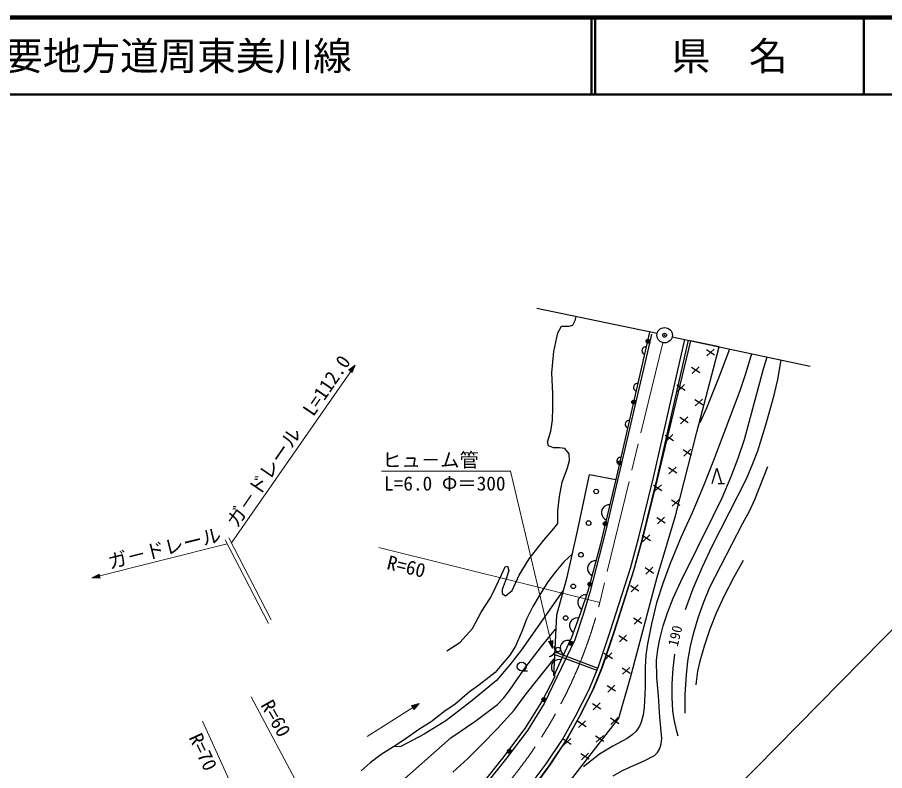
# Model space of a CAD drawing. Units: millimetres, scale not verified. Extents: x 40000 to 680000, y 20000 to 380000.
# Drawn here: x 223448 to 335699, y 282464 to 380000 of the extents above; entities that cross this region are included whole.
import ezdxf
from ezdxf.enums import TextEntityAlignment as Align

# ---------------------------------------------------------------- set-up
doc = ezdxf.new("R2010")
doc.units = ezdxf.units.MM
doc.header["$LTSCALE"] = 1000
doc.header["$PDMODE"] = 32
doc.header["$PDSIZE"] = 500
doc.linetypes.add('CHAIN', pattern=[18.5, 12, -1.5, 3.5, -1.5])
for name, color, linetype, lineweight in [('S-BGD', 7, 'Continuous', 25), ('S-BMK', 2, 'CHAIN', 13), ('S-BMK-OTRS', 5, 'Continuous', 25), ('S-BMK-SRVR', 3, 'Continuous', 25), ('S-STR-HTXT', 7, 'Continuous', 13), ('S-TTL', 2, 'Continuous', 140), ('S-TTL-LINE', 7, 'Continuous', 50)]:
    doc.layers.add(name, color=color, linetype=linetype, lineweight=lineweight)
doc.layers.add('S-OTRS', color=6, linetype='Continuous')
doc.layers.add('S-TTL-TXT', color=7, linetype='Continuous')
doc.styles.add('ＭＳ ゴシック', font='')
doc.styles.get('ＭＳ ゴシック').set_extended_font_data('MS Gothic')

msp = doc.modelspace()

# ---------------------------------------------------------------- linework, layer by layer
at = {"layer": 'S-BGD'}
for p, q in [((295664, 340739), (295753, 341250)), ((294878, 340033), (295327, 340144)), ((295327, 340144), (295664, 340739)), ((292894, 336726), (293381, 339141)), ((293381, 339141), (293868, 339995)), ((293868, 339995), (294878, 340033)), ((305252, 339256), (300920, 320172)), ((305306, 338007), (299563, 313442)), ((305532, 338974), (305306, 338007)), ((305777, 320403), (309817, 338291)), ((310551, 338135), (306193, 320000)), ((306264, 320290), (310305, 338182)), ((314299, 337338), (310551, 338135)), ((304318, 337040), (304283, 336885)), ((304283, 336885), (304296, 336760)), ((304296, 336760), (304332, 336650)), ((304383, 337147), (304318, 337040)), ((304464, 337231), (304383, 337147)), ((304583, 337306), (304464, 337231)), ((304694, 337342), (304583, 337306)), ((304820, 337355), (304694, 337342)), ((311400, 326294), (314299, 337338)), ((313693, 336264), (312621, 336960)), ((312698, 336169), (313616, 337055)), ((292632, 333976), (292894, 336726)), ((304332, 336650), (304408, 336531)), ((304408, 336531), (304492, 336451)), ((304492, 336451), (304600, 336386)), ((311785, 333967), (310713, 334662)), ((310790, 333872), (311708, 334757)), ((292745, 331281), (292632, 333976)), ((303235, 332269), (303200, 332114)), ((303301, 332376), (303235, 332269)), ((303381, 332460), (303301, 332376)), ((303501, 332535), (303381, 332460)), ((303611, 332571), (303501, 332535)), ((303737, 332584), (303611, 332571)), ((309877, 331669), (308805, 332364)), ((308882, 331574), (309800, 332460)), ((292745, 329461), (292745, 331281)), ((303200, 332114), (303213, 331989)), ((303213, 331989), (303249, 331879)), ((303249, 331879), (303325, 331760)), ((303325, 331760), (303409, 331680)), ((303409, 331680), (303517, 331615)), ((312192, 329775), (311120, 330471)), ((311196, 329680), (312115, 330566)), ((292707, 327826), (292745, 329461)), ((292483, 326414), (292707, 327826)), ((302528, 327800), (302418, 327764)), ((302654, 327813), (302528, 327800)), ((310284, 327478), (309212, 328173)), ((309289, 327383), (310207, 328268)), ((302152, 327498), (302117, 327343)), ((302117, 327343), (302130, 327218)), ((302130, 327218), (302166, 327108)), ((302218, 327605), (302152, 327498)), ((302166, 327108), (302242, 326989)), ((302298, 327689), (302218, 327605)), ((302242, 326989), (302326, 326909)), ((302418, 327764), (302298, 327689)), ((302326, 326909), (302434, 326844)), ((292071, 325002), (292483, 326414)), ((308376, 325180), (307304, 325875)), ((307381, 325085), (308299, 325971)), ((308618, 315446), (311400, 326294)), ((292183, 324519), (292071, 325002)), ((292857, 324259), (292183, 324519)), ((293606, 324259), (292857, 324259)), ((294317, 324185), (293606, 324259)), ((294878, 323479), (294317, 324185)), ((294916, 322624), (294878, 323479)), ((310690, 323286), (309619, 323982)), ((309695, 323191), (310614, 324077)), ((294654, 321658), (294916, 322624)), ((301069, 322727), (301034, 322572)), ((301034, 322572), (301047, 322447)), ((301047, 322447), (301083, 322337)), ((301135, 322834), (301069, 322727)), ((301083, 322337), (301159, 322218)), ((301215, 322918), (301135, 322834)), ((301159, 322218), (301243, 322138)), ((301335, 322993), (301215, 322918)), ((301445, 323029), (301335, 322993)), ((301571, 323042), (301445, 323029)), ((293942, 319800), (294654, 321658)), ((301243, 322138), (301351, 322074)), ((308783, 320989), (307711, 321684)), ((307787, 320894), (308706, 321779)), ((313366, 319661), (313966, 321646)), ((313966, 321646), (314566, 319661)), ((295991, 313672), (297505, 320828)), ((297505, 320828), (300920, 320172)), ((300920, 320172), (298871, 311670)), ((303840, 312518), (305777, 320403)), ((304324, 312394), (306264, 320290)), ((306193, 320000), (304352, 312507)), ((293606, 317979), (293942, 319800)), ((306875, 318691), (305803, 319386)), ((305879, 318596), (306798, 319481)), ((314166, 319661), (314966, 319661)), ((293418, 316084), (293606, 317979)), ((299413, 316648), (299250, 316483)), ((299654, 316795), (299413, 316648)), ((299876, 316865), (299654, 316795)), ((300128, 316886), (299876, 316865)), ((309189, 316797), (308117, 317492)), ((308194, 316702), (309113, 317588)), ((293381, 314450), (293418, 316084)), ((299116, 316270), (299041, 315961)), ((299041, 315961), (299063, 315711)), ((299063, 315711), (299134, 315490)), ((299250, 316483), (299116, 316270)), ((299134, 315490), (299282, 315251)), ((306257, 307537), (308618, 315446)), ((292894, 313817), (293381, 314450)), ((299282, 315251), (299448, 315089)), ((299448, 315089), (299663, 314956)), ((307281, 314500), (306209, 315195)), ((306286, 314405), (307205, 315290)), ((291584, 312293), (292894, 313817)), ((294625, 307512), (295991, 313672)), ((299563, 313442), (297523, 305520)), ((289675, 309878), (291584, 312293)), ((302786, 308672), (303840, 312518)), ((304352, 312507), (303197, 308317)), ((303266, 308533), (304324, 312394)), ((305374, 312202), (304302, 312897)), ((304378, 312107), (305297, 312992)), ((298871, 311670), (297297, 305687)), ((288403, 307760), (289675, 309878)), ((295289, 310559), (294172, 309507)), ((286119, 307835), (286569, 308838)), ((286569, 308838), (286868, 308949)), ((286868, 308949), (287055, 308392)), ((294172, 309507), (293084, 308202)), ((297312, 309043), (297231, 308735)), ((297231, 308735), (297248, 308485)), ((297450, 309253), (297312, 309043)), ((297617, 309415), (297450, 309253)), ((297861, 309557), (297617, 309415)), ((298085, 309622), (297861, 309557)), ((298337, 309639), (298085, 309622)), ((305780, 308011), (304708, 308706)), ((304785, 307915), (305704, 308801)), ((285371, 306274), (286119, 307835)), ((287055, 308392), (286718, 307315)), ((287504, 305791), (288403, 307760)), ((293084, 308202), (292095, 306898)), ((297248, 308485), (297314, 308263)), ((297314, 308263), (297457, 308021)), ((297457, 308021), (297620, 307855)), ((297620, 307855), (297832, 307718)), ((300236, 300626), (302786, 308672)), ((303197, 308317), (300693, 300418)), ((300712, 300472), (303266, 308533)), ((286718, 307315), (286194, 305940)), ((292095, 306898), (290992, 305102)), ((293289, 302649), (294625, 307512)), ((302801, 294506), (306257, 307537)), ((302877, 305618), (303796, 306503)), ((284697, 304825), (285371, 306274)), ((286194, 305940), (286194, 305382)), ((286194, 305382), (286644, 305085)), ((286644, 305085), (287504, 305791)), ((297297, 305687), (296347, 302884)), ((297523, 305520), (296692, 302670)), ((303872, 305713), (302800, 306408)), ((283462, 303004), (284697, 304825)), ((290992, 305102), (290173, 303713)), ((296077, 304702), (295975, 304401)), ((295975, 304401), (295975, 304150)), ((296230, 304902), (296077, 304702)), ((296407, 305053), (296230, 304902)), ((296661, 305177), (296407, 305053)), ((296888, 305227), (296661, 305177)), ((297141, 305226), (296888, 305227)), ((290173, 303713), (289367, 302072)), ((295975, 304150), (296025, 303924)), ((296025, 303924), (296150, 303672)), ((296150, 303672), (296302, 303496)), ((296302, 303496), (296504, 303345)), ((282376, 300849), (283462, 303004)), ((289367, 302072), (288745, 300473)), ((292873, 294749), (293289, 302649)), ((296347, 302884), (295189, 299701)), ((295370, 302069), (295189, 301922)), ((295626, 302188), (295370, 302069)), ((296692, 302670), (295596, 299407)), ((295855, 302232), (295626, 302188)), ((296108, 302226), (295855, 302232)), ((304279, 301522), (303207, 302217)), ((303284, 301426), (304202, 302312)), ((280729, 299066), (282376, 300849)), ((294924, 301427), (294918, 301176)), ((294918, 301176), (294963, 300948)), ((295033, 301725), (294924, 301427)), ((294963, 300948), (295083, 300694)), ((295189, 301922), (295033, 301725)), ((288745, 300473), (287915, 298562)), ((295083, 300694), (295230, 300515)), ((295230, 300515), (295429, 300359)), ((298643, 295929), (300236, 300626)), ((299112, 295756), (300712, 300472)), ((300693, 300418), (299136, 295828)), ((302371, 299224), (301299, 299919)), ((301376, 299129), (302294, 300014)), ((279045, 297988), (280729, 299066)), ((295596, 299407), (293329, 294644)), ((293752, 298612), (293723, 298363)), ((293887, 298900), (293752, 298612)), ((294061, 299083), (293887, 298900)), ((295189, 299701), (293972, 297107)), ((294254, 299212), (294061, 299083)), ((294520, 299308), (294254, 299212)), ((294752, 299333), (294520, 299308)), ((295003, 299304), (294752, 299333)), ((287915, 298562), (287187, 297401)), ((292816, 297530), (292653, 297370)), ((292911, 297684), (292816, 297530)), ((292826, 298586), (292937, 298381)), ((292904, 297558), (298458, 295460)), ((292956, 297794), (292911, 297684)), ((292937, 298381), (292991, 298198)), ((292996, 297971), (292956, 297794)), ((292991, 298198), (292996, 297971)), ((293011, 297836), (298565, 295738)), ((293723, 298363), (293747, 298133)), ((293747, 298133), (293844, 297869)), ((293844, 297869), (293975, 297677)), ((293975, 297677), (294158, 297505)), ((300463, 296926), (299391, 297622)), ((299468, 296831), (300387, 297717)), ((287187, 297401), (286171, 296195)), ((292447, 297260), (292263, 297206)), ((292653, 297370), (292447, 297260)), ((292728, 296423), (292593, 296134)), ((292901, 296605), (292728, 296423)), ((293972, 297107), (292873, 294749)), ((293094, 296736), (292901, 296605)), ((293359, 296832), (293094, 296736)), ((293591, 296857), (293359, 296832)), ((293842, 296829), (293591, 296857)), ((286171, 296195), (285310, 295165)), ((288722, 295375), (289471, 295375)), ((292593, 296134), (292565, 295885)), ((292565, 295885), (292590, 295655)), ((292590, 295655), (292688, 295391)), ((292688, 295391), (292819, 295200)), ((297441, 292984), (298643, 295929)), ((297897, 292778), (299112, 295756)), ((299136, 295828), (298015, 293069)), ((302778, 295033), (301706, 295728)), ((301783, 294937), (302701, 295823)), ((284139, 294288), (283013, 293389)), ((285310, 295165), (284139, 294288)), ((291327, 291358), (293079, 294777)), ((293329, 294644), (291629, 291154)), ((292819, 295200), (293003, 295028)), ((301283, 289276), (302801, 294506)), ((283013, 293389), (281953, 292688)), ((295725, 289625), (297441, 292984)), ((298015, 293069), (296250, 289556)), ((300870, 292735), (299798, 293430)), ((299875, 292640), (300793, 293525)), ((281953, 292688), (281026, 291833)), ((296167, 289393), (297897, 292778)), ((280054, 291022), (278818, 290189)), ((281026, 291833), (280054, 291022)), ((289159, 287939), (291327, 291358)), ((291629, 291154), (289475, 287666)), ((298962, 290437), (297890, 291133)), ((297967, 290342), (298885, 291228)), ((278818, 290189), (277007, 288804)), ((293984, 286486), (295725, 289625)), ((277007, 288804), (275417, 287774)), ((288553, 272840), (301283, 289276)), ((294412, 286228), (296167, 289393)), ((296250, 289556), (294716, 286776)), ((297054, 288140), (295982, 288835)), ((296059, 288045), (296978, 288930)), ((301277, 288544), (300205, 289239)), ((300281, 288448), (301200, 289334)), ((275417, 287774), (273629, 286546)), ((286279, 284084), (289159, 287939)), ((289475, 287666), (286642, 283915)), ((273629, 286546), (272127, 285538)), ((291883, 283364), (293984, 286486)), ((294716, 286776), (292424, 283274)), ((295146, 285842), (294074, 286537)), ((294151, 285747), (295070, 286633)), ((299369, 286246), (298297, 286941)), ((298374, 286151), (299292, 287036)), ((272127, 285538), (270515, 284552)), ((292292, 283078), (294412, 286228)), ((270515, 284552), (269102, 283456)), ((283755, 280871), (286279, 284084)), ((297461, 283948), (296389, 284644)), ((296466, 283853), (297384, 284739)), ((269102, 283456), (267954, 282447)), ((286642, 283915), (283997, 280615)), ((289823, 280589), (291883, 283364)), ((290220, 280287), (292292, 283078)), ((292424, 283274), (290328, 280432))]:
    msp.add_line(p, q, dxfattribs=at)
for points in [[(315614, 337058), (314199, 333300), (312626, 329418), (311793, 327508)], [(318478, 336450), (317754, 333971), (316961, 331630), (313534, 322622), (312248, 319329), (310778, 315851), (309384, 312755), (307937, 309287), (307024, 306824), (306166, 304178), (305513, 301477), (304993, 298889), (304795, 297429), (304697, 295844), (304685, 293217), (304567, 290623), (304446, 289683), (304195, 288722), (303973, 288239), (303520, 287577), (303037, 287095), (302389, 286633), (300514, 285639), (298787, 284602), (296735, 282958)], [(300544, 281788), (301762, 282476), (303174, 283142), (304492, 283688), (305916, 284426), (306287, 284826), (306586, 285354), (306772, 285935), (306852, 286646), (306590, 289391), (306430, 292154), (306231, 294512), (306168, 296784), (306343, 298163), (306608, 299473), (307050, 301208), (307592, 302909), (308335, 304785), (309319, 306958), (313524, 315423), (314656, 317801), (315836, 320539), (316741, 322912), (317564, 325360), (320024, 334504), (320487, 336023)], [(322273, 335643), (321810, 333103), (321232, 330547), (320284, 327183), (319223, 323816), (318527, 321954), (317721, 320099), (313343, 311508), (312075, 308810), (310888, 306027), (309865, 303284)], [(309865, 289924), (309897, 292306), (310036, 294869), (310241, 296645), (310586, 298602), (311006, 300350), (311572, 302255), (312249, 304208), (313074, 306231), (317325, 314508), (318194, 316073), (318897, 317556), (320560, 321852)], [(317384, 309695), (316115, 307442), (314875, 305024), (313899, 302847), (313082, 300777), (312367, 298711), (311762, 296635), (311496, 295353), (311319, 293975), (311278, 293567)], [(294040, 305766), (288712, 298123), (287199, 296177), (285464, 294129), (282261, 291509), (278904, 288895), (276086, 287204), (273088, 285577), (272029, 285556)], [(272436, 280393), (279573, 286702), (282649, 288847), (285598, 291033), (286413, 291904), (287147, 292852), (289145, 295716), (291266, 298558), (293118, 300771)], [(308487, 297561), (308280, 295688), (308172, 293706), (308158, 292000), (308247, 290213), (308405, 289100), (308713, 287745), (308920, 286963)], [(279805, 282252), (281712, 284005), (283463, 285747), (285596, 287929), (287736, 290290), (289029, 292081), (290503, 293929), (292924, 296935)]]:
    msp.add_lwpolyline(points, dxfattribs=at)
for centre, major_axis in [((305062, 338063), (250, 0)), ((305062, 338063), (150, 0)), ((305062, 338063), (50, 0)), ((303221, 330187), (250, 0)), ((303221, 330187), (150, 0)), ((303221, 330187), (50, 0)), ((301380, 322312), (250, 0)), ((301380, 322312), (150, 0)), ((301380, 322312), (50, 0)), ((298364, 318614), (300, 0)), ((297377, 314519), (300, 0)), ((299539, 314436), (250, 0)), ((299539, 314436), (150, 0)), ((299539, 314436), (50, 0)), ((296390, 310424), (300, 0)), ((295403, 306328), (300, 0)), ((297544, 306603), (250, 0)), ((297544, 306603), (150, 0)), ((297544, 306603), (50, 0)), ((294416, 302233), (300, 0)), ((295101, 298948), (250, 0)), ((295101, 298948), (150, 0)), ((295101, 298948), (50, 0)), ((293429, 298138), (300, 0)), ((288722, 295941), (570, 0)), ((291595, 291653), (250, 0)), ((291595, 291653), (150, 0)), ((291595, 291653), (50, 0)), ((287124, 284967), (250, 0)), ((287124, 284967), (150, 0)), ((287124, 284967), (50, 0))]:
    msp.add_ellipse(centre, major_axis=major_axis, ratio=0.992669, dxfattribs=at)
at = {"layer": 'S-BMK'}
msp.add_line((306988, 337878), (298826, 304228), dxfattribs=at)
msp.add_ellipse((240636, 318710), major_axis=(59990, 0), ratio=0.992669, start_param=5.1826436, end_param=6.0375403, dxfattribs=at)
at = {"layer": 'S-BMK-OTRS'}
for p, q in [((306243, 339048), (290681, 342315)), ((308199, 338635), (326042, 334842))]:
    msp.add_line(p, q, dxfattribs=at)
at = {"layer": 'S-BMK-SRVR'}
for major_axis in [(1000, 0), (40, 0)]:
    msp.add_ellipse((307222, 338842), major_axis=major_axis, ratio=0.992669, dxfattribs=at)
at = {"layer": 'S-OTRS'}
msp.add_point((307222, 338842), dxfattribs=at)
at = {"layer": 'S-STR-HTXT'}
for p, q in [((251164, 311943), (267176, 334983)), ((266345, 334364), (267176, 334983)), ((266433, 334347), (267005, 334762)), ((266521, 334331), (266908, 334636)), ((266908, 334636), (266711, 334186)), ((267005, 334762), (266750, 334106)), ((267176, 334983), (266789, 334026)), ((266789, 334026), (266345, 334364)), ((266750, 334106), (266433, 334347)), ((266711, 334186), (266521, 334331)), ((266608, 334314), (266762, 334447)), ((266672, 334266), (266608, 334314)), ((266762, 334447), (266672, 334266)), ((287274, 321225), (270594, 321225)), ((292702, 298266), (287274, 321225)), ((250354, 312333), (255969, 301508)), ((256314, 301979), (250816, 312618)), ((233110, 307421), (250613, 311834)), ((298826, 304228), (270225, 311352)), ((233110, 307421), (234019, 307917)), ((233382, 307484), (233999, 307831)), ((233538, 307520), (233978, 307745)), ((233772, 307575), (233957, 307658)), ((233975, 307581), (233772, 307575)), ((233957, 307658), (233975, 307581)), ((233978, 307745), (234033, 307513)), ((233999, 307831), (234090, 307445)), ((234019, 307917), (234147, 307376)), ((258075, 220862), (344034, 308210)), ((234147, 307376), (233110, 307421)), ((234090, 307445), (233382, 307484)), ((234033, 307513), (233538, 307520)), ((292201, 299169), (292746, 299296)), ((292702, 298266), (292201, 299169)), ((292288, 299148), (292678, 299239)), ((292638, 298536), (292288, 299148)), ((292375, 299128), (292609, 299182)), ((292602, 298691), (292375, 299128)), ((292462, 299107), (292540, 299125)), ((292547, 298923), (292462, 299107)), ((292540, 299125), (292547, 298923)), ((292609, 299182), (292602, 298691)), ((292678, 299239), (292638, 298536)), ((292746, 299296), (292702, 298266)), ((267819, 265624), (253708, 292007)), ((268731, 286869), (275471, 291178)), ((275471, 291178), (274457, 290908)), ((274457, 290908), (274804, 290374)), ((275370, 291114), (274523, 290879)), ((274523, 290879), (274805, 290445)), ((275269, 291049), (274589, 290851)), ((274589, 290851), (274806, 290517)), ((275168, 290985), (274655, 290822)), ((274655, 290822), (274807, 290588)), ((275067, 290920), (274722, 290793)), ((274722, 290793), (274808, 290660)), ((274933, 290834), (274788, 290765)), ((274788, 290765), (274809, 290732)), ((274804, 290374), (275471, 291178)), ((274805, 290445), (275370, 291114)), ((274806, 290517), (275269, 291049)), ((274807, 290588), (275168, 290985)), ((274808, 290660), (275067, 290920)), ((274809, 290732), (274933, 290834)), ((259804, 261704), (247410, 288872))]:
    msp.add_line(p, q, dxfattribs=at)
at = {"layer": 'S-TTL'}
msp.add_line((680000, 380000), (40000, 380000), dxfattribs=at)
at = {"layer": 'S-TTL-LINE'}
for p, q in [((297750, 380000), (297750, 370000)), ((298250, 380000), (298250, 370000)), ((333000, 380000), (333000, 370000)), ((40000, 370000), (680000, 370000))]:
    msp.add_line(p, q, dxfattribs=at)

# ---------------------------------------------------------------- texts
at = {"layer": 'S-STR-HTXT', "style": 'ＭＳ ゴシック'}
for s, height, rotation, p in [('ガ－ドレール\u3000L=112.0', 1833, 55.604, (252324, 313465)), ('ガ－ドレール', 1833, 14.001, (235564, 308037)), ('R=60', 1833, 346.496, (271035, 308054)), ('190', 1320, 76.404, (309292, 298358)), ('R=60', 1833, 299.38, (254403, 290691)), ('R=70', 1833, 295.262, (245109, 286518))]:
    msp.add_text(s, height=height, rotation=rotation, dxfattribs=at).set_placement(p, align=Align.BOTTOM_LEFT)
for s, p in [('ヒュ－ム管', (270675, 321225)), ('L=6.0 Φ＝300', (270911, 318179))]:
    msp.add_text(s, height=1833, dxfattribs=at).set_placement(p, align=Align.BOTTOM_LEFT)
at = {"layer": 'S-TTL-TXT', "style": 'ＭＳ ゴシック'}
msp.add_text('主要地方道周東美川線', height=3666, dxfattribs=at).set_placement((216734, 375000), align=Align.MIDDLE_LEFT)
msp.add_text('県\u3000名', height=3666, dxfattribs=at).set_placement((315625, 375000), align=Align.MIDDLE_CENTER)

doc.saveas('drawing.dxf')
